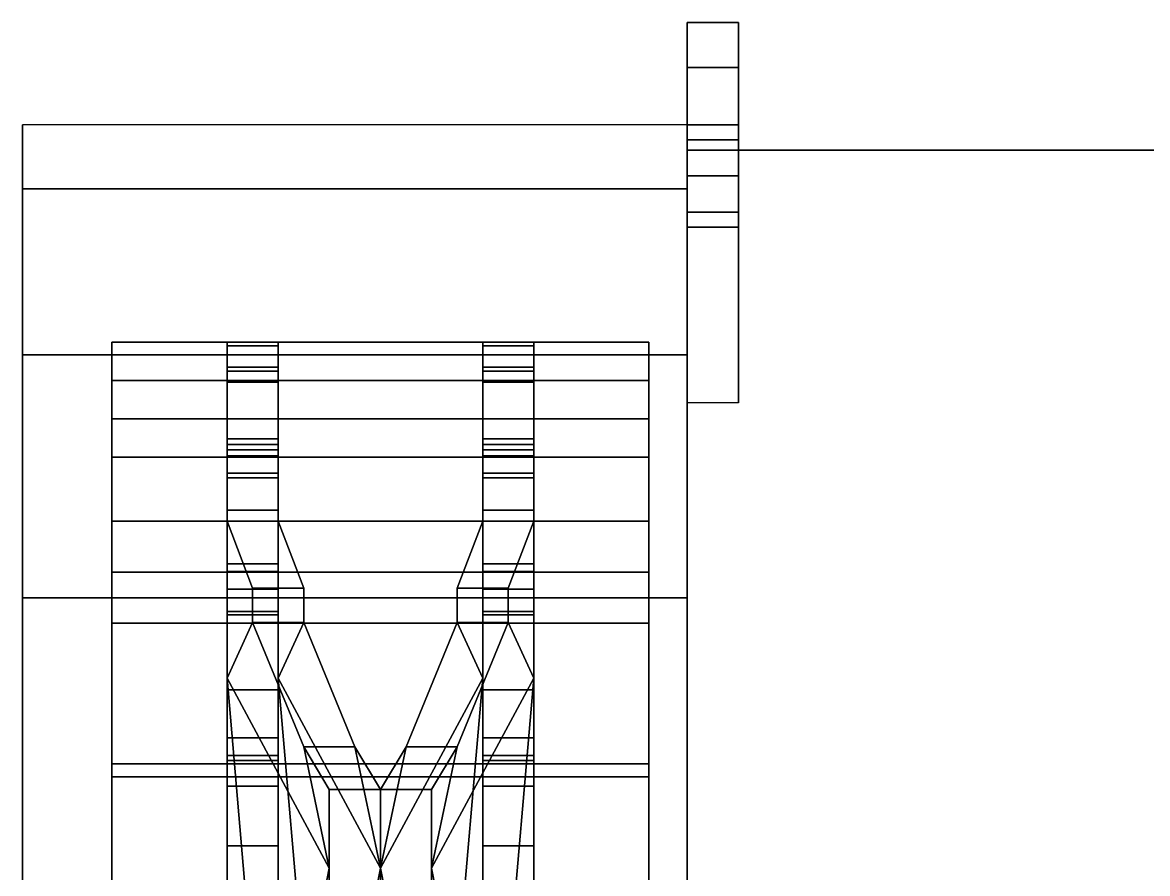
# Model space of a CAD drawing. Header units: millimetres. Extents: x -0.88 to 1, y -1.7 to 8.
# Drawn here: x -0.88 to -0.44, y 1.3971 to 1.73 of the extents above; entities that cross this region are included whole.
import ezdxf

# ---------------------------------------------------------------- set-up
doc = ezdxf.new("R2010")
doc.units = ezdxf.units.MM
for name, color, linetype in [('fenders', 6, 'Continuous'), ('track', 3, 'Continuous'), ('wheels', 2, 'Continuous')]:
    doc.layers.add(name, color=color, linetype=linetype)

msp = doc.modelspace()

# ---------------------------------------------------------------- linework, layer by layer
for points in [[(-0.62, 1.73, 0.59), (-0.62, 1.71243, 0.54757), (-0.62, 1.68414, 0.57586), (-0.62, 1.69, 0.59)], [(-0.62, 1.71243, 0.63243), (-0.62, 1.73, 0.59), (-0.62, 1.69, 0.59), (-0.62, 1.68414, 0.60414)], [(-0.6, 1.73, 0.59), (-0.6, 1.71243, 0.54757), (-0.62, 1.71243, 0.54757), (-0.62, 1.73, 0.59)], [(-0.6, 1.71243, 0.63243), (-0.6, 1.73, 0.59), (-0.62, 1.73, 0.59), (-0.62, 1.71243, 0.63243)], [(-0.6, 1.69, 0.59), (-0.6, 1.68414, 0.57586), (-0.6, 1.71243, 0.54757), (-0.6, 1.73, 0.59)], [(-0.6, 1.68414, 0.60414), (-0.6, 1.69, 0.59), (-0.6, 1.73, 0.59), (-0.6, 1.71243, 0.63243)], [(-0.62, 1.71243, 0.54757), (-0.62, 1.67, 0.53), (-0.62, 1.67, 0.57), (-0.62, 1.68414, 0.57586)], [(-0.62, 1.68, 0.64), (-0.62, 1.71243, 0.63243), (-0.62, 1.68414, 0.60414), (-0.62, 1.67, 0.61)], [(-0.6, 1.68, 0.64), (-0.6, 1.71243, 0.63243), (-0.62, 1.71243, 0.63243), (-0.62, 1.68, 0.64)], [(-0.6, 1.71243, 0.54757), (-0.6, 1.67, 0.53), (-0.62, 1.67, 0.53), (-0.62, 1.71243, 0.54757)], [(-0.6, 1.68414, 0.57586), (-0.6, 1.67, 0.57), (-0.6, 1.67, 0.53), (-0.6, 1.71243, 0.54757)], [(-0.6, 1.67, 0.61), (-0.6, 1.68414, 0.60414), (-0.6, 1.71243, 0.63243), (-0.6, 1.68, 0.64)], [(-0.6, 1.68414, 0.57586), (-0.6, 1.69, 0.59), (-0.62, 1.69, 0.59), (-0.62, 1.68414, 0.57586)], [(-0.6, 1.69, 0.59), (-0.6, 1.68414, 0.60414), (-0.62, 1.68414, 0.60414), (-0.62, 1.69, 0.59)], [(-0.6, 1.67, 0.57), (-0.6, 1.68414, 0.57586), (-0.62, 1.68414, 0.57586), (-0.62, 1.67, 0.57)], [(-0.6, 1.68414, 0.60414), (-0.6, 1.67, 0.61), (-0.62, 1.67, 0.61), (-0.62, 1.68414, 0.60414)], [(-0.62, 1.3, 0.28), (-0.62, -1.14, 0.28), (-0.62, -1.34, 0.47), (-0.62, 1.68, 0.64)], [(0.62, 1.68, 0.64), (0.62, 1.3, 0.28), (-0.62, 1.3, 0.28), (-0.62, 1.68, 0.64)], [(0.62, 1.08, 0.88), (0.62, 1.68, 0.64), (-0.62, 1.68, 0.64), (-0.62, 1.08, 0.88)], [(-0.62, 1.58122, 0.54642), (-0.62, 1.58122, 0.54642), (-0.62, 1.68, 0.64), (-0.62, 1.65586, 0.60414)], [(-0.62, 1.68, 0.64), (-0.62, 1.68, 0.64), (-0.62, 1.67, 0.61), (-0.62, 1.65586, 0.60414)], [(-0.62, -1.34, 0.47), (-0.62, -1.34, 0.47), (-0.62, 0.25, 0.69), (-0.62, 1.68, 0.64)], [(-0.62, 1.68, 0.64), (-0.62, 0.25, 0.69), (-0.62, 0.25, 0.75), (-0.62, 1.08, 0.88)], [(-0.6, 1.65586, 0.60414), (-0.6, 1.68, 0.64), (-0.6, 1.58122, 0.54642)], [(-0.62, 1.67, 0.53), (-0.62, 1.58122, 0.54642), (-0.62, 1.65586, 0.57586), (-0.62, 1.67, 0.57)], [(-0.6, 1.67, 0.53), (-0.6, 1.58122, 0.54642), (-0.62, 1.58122, 0.54642), (-0.62, 1.67, 0.53)], [(-0.6, 1.65586, 0.57586), (-0.6, 1.67, 0.57), (-0.62, 1.67, 0.57), (-0.62, 1.65586, 0.57586)], [(-0.6, 1.67, 0.61), (-0.6, 1.65586, 0.60414), (-0.62, 1.65586, 0.60414), (-0.62, 1.67, 0.61)], [(-0.6, 1.67, 0.57), (-0.6, 1.65586, 0.57586), (-0.6, 1.58122, 0.54642), (-0.6, 1.67, 0.53)], [(-0.62, 1.58122, 0.54642), (-0.62, 1.58122, 0.54642), (-0.62, 1.65586, 0.60414), (-0.62, 1.65, 0.59)], [(-0.62, 1.58122, 0.54642), (-0.62, 1.58122, 0.54642), (-0.62, 1.65, 0.59), (-0.62, 1.65586, 0.57586)], [(-0.6, 1.65, 0.59), (-0.6, 1.65586, 0.57586), (-0.62, 1.65586, 0.57586), (-0.62, 1.65, 0.59)], [(-0.6, 1.65586, 0.60414), (-0.6, 1.65, 0.59), (-0.62, 1.65, 0.59), (-0.62, 1.65586, 0.60414)], [(-0.6, 1.65, 0.59), (-0.6, 1.65586, 0.60414), (-0.6, 1.58122, 0.54642)], [(-0.6, 1.65586, 0.57586), (-0.6, 1.65, 0.59), (-0.6, 1.58122, 0.54642)]]:
    msp.add_3dface(points)
at = {"layer": 'fenders'}
for points in [[(-0.62, 1.665, 0.7), (-0.62, 1.69, 0.645), (-0.88, 1.69, 0.645), (-0.88, 1.665, 0.7)], [(-0.88, 1.665, 0.7), (-0.88, 1.69, 0.645), (-0.88, 1.655, 0.64), (-0.88, 1.625, 0.69)], [(-0.62, 1.6, 0.775), (-0.62, 1.68, 0.64), (-0.62, 1.69, 0.645), (-0.62, 1.665, 0.7)], [(-0.62, 1.08, 0.88), (-0.62, 1.68, 0.64), (-0.62, 1.6, 0.775), (-0.62, 1.265, 0.89)], [(-0.62, 1.6, 0.775), (-0.62, 1.665, 0.7), (-0.88, 1.665, 0.7), (-0.88, 1.6, 0.775)], [(-0.88, 1.6, 0.775), (-0.88, 1.665, 0.7), (-0.88, 1.625, 0.69), (-0.88, 1.575, 0.745)], [(-0.62, 1.505, 0.84), (-0.62, 1.6, 0.775), (-0.88, 1.6, 0.775), (-0.88, 1.505, 0.84)], [(-0.88, 1.505, 0.84), (-0.88, 1.6, 0.775), (-0.88, 1.575, 0.745), (-0.88, 1.49, 0.805)], [(-0.62, 1.265, 0.89), (-0.62, 1.6, 0.775), (-0.62, 1.505, 0.84), (-0.62, 1.385, 0.88)], [(-0.62, 1.385, 0.88), (-0.62, 1.505, 0.84), (-0.88, 1.505, 0.84), (-0.88, 1.385, 0.88)], [(-0.88, 1.385, 0.88), (-0.88, 1.505, 0.84), (-0.88, 1.49, 0.805), (-0.88, 1.385, 0.845)]]:
    msp.add_3dface(points, dxfattribs=at)
at = {"layer": 'track'}
for points in [[(-0.635, 1.605, 0.495), (-0.635, 1.605, 0.395), (-0.845, 1.605, 0.395), (-0.845, 1.605, 0.495)], [(-0.845, 1.605, 0.495), (-0.845, 1.605, 0.395), (-0.845, 1.575, 0.41), (-0.845, 1.575, 0.48)], [(-0.845, 1.59, 0.565), (-0.845, 1.605, 0.495), (-0.845, 1.575, 0.48), (-0.845, 1.56, 0.555)], [(-0.635, 1.605, 0.395), (-0.635, 1.535, 0.265), (-0.845, 1.535, 0.265), (-0.845, 1.605, 0.395)], [(-0.845, 1.605, 0.395), (-0.845, 1.535, 0.265), (-0.845, 1.515, 0.29), (-0.845, 1.575, 0.41)], [(-0.635, 1.59, 0.565), (-0.635, 1.605, 0.495), (-0.845, 1.605, 0.495), (-0.845, 1.59, 0.565)], [(-0.635, 1.575, 0.41), (-0.635, 1.605, 0.395), (-0.635, 1.605, 0.495), (-0.635, 1.575, 0.48)], [(-0.635, 1.575, 0.48), (-0.635, 1.605, 0.495), (-0.635, 1.59, 0.565), (-0.635, 1.56, 0.555)], [(-0.635, 1.515, 0.29), (-0.635, 1.535, 0.265), (-0.635, 1.605, 0.395), (-0.635, 1.575, 0.41)], [(-0.845, 1.505, 0.685), (-0.845, 1.59, 0.565), (-0.845, 1.56, 0.555), (-0.845, 1.495, 0.66)], [(-0.635, 1.505, 0.685), (-0.635, 1.59, 0.565), (-0.845, 1.59, 0.565), (-0.845, 1.505, 0.685)], [(-0.635, 1.56, 0.555), (-0.635, 1.59, 0.565), (-0.635, 1.505, 0.685), (-0.635, 1.495, 0.66)], [(-0.845, 1.56, 0.555), (-0.845, 1.575, 0.48), (-0.635, 1.575, 0.48), (-0.635, 1.56, 0.555)], [(-0.845, 1.575, 0.41), (-0.845, 1.515, 0.29), (-0.635, 1.515, 0.29), (-0.635, 1.575, 0.41)], [(-0.845, 1.575, 0.48), (-0.845, 1.575, 0.41), (-0.635, 1.575, 0.41), (-0.635, 1.575, 0.48)], [(-0.845, 1.495, 0.66), (-0.845, 1.56, 0.555), (-0.635, 1.56, 0.555), (-0.635, 1.495, 0.66)], [(-0.635, 1.535, 0.265), (-0.635, 1.44, 0.2), (-0.845, 1.44, 0.2), (-0.845, 1.535, 0.265)], [(-0.845, 1.535, 0.265), (-0.845, 1.44, 0.2), (-0.845, 1.435, 0.235), (-0.845, 1.515, 0.29)], [(-0.635, 1.435, 0.235), (-0.635, 1.44, 0.2), (-0.635, 1.535, 0.265), (-0.635, 1.515, 0.29)], [(-0.845, 1.515, 0.29), (-0.845, 1.435, 0.235), (-0.635, 1.435, 0.235), (-0.635, 1.515, 0.29)], [(-0.635, 1.385, 0.74), (-0.635, 1.505, 0.685), (-0.845, 1.505, 0.685), (-0.845, 1.385, 0.74)], [(-0.845, 1.385, 0.74), (-0.845, 1.505, 0.685), (-0.845, 1.495, 0.66), (-0.845, 1.375, 0.715)], [(-0.635, 1.495, 0.66), (-0.635, 1.505, 0.685), (-0.635, 1.385, 0.74), (-0.635, 1.375, 0.715)], [(-0.845, 1.375, 0.715), (-0.845, 1.495, 0.66), (-0.635, 1.495, 0.66), (-0.635, 1.375, 0.715)], [(-0.845, 1.44, 0.2), (-0.845, 0.945), (-0.845, 0.935, 0.025), (-0.845, 1.435, 0.235)], [(-0.635, 1.44, 0.2), (-0.635, 0.945), (-0.845, 0.945), (-0.845, 1.44, 0.2)], [(-0.635, 0.935, 0.025), (-0.635, 0.945), (-0.635, 1.44, 0.2), (-0.635, 1.435, 0.235)], [(-0.845, 1.435, 0.235), (-0.845, 0.935, 0.025), (-0.635, 0.935, 0.025), (-0.635, 1.435, 0.235)]]:
    msp.add_3dface(points, dxfattribs=at)
at = {"layer": 'wheels'}
for points in [[(-0.8, 1.605, 0.46), (-0.8, 1.60351, 0.44963), (-0.8, 1.60351, 0.44963), (-0.8, 1.60351, 0.47037)], [(-0.8, 1.60351, 0.44963), (-0.8, 1.605, 0.46), (-0.78, 1.605, 0.46), (-0.78, 1.60351, 0.44963)], [(-0.8, 1.605, 0.46), (-0.8, 1.60351, 0.47037), (-0.78, 1.60351, 0.47037), (-0.78, 1.605, 0.46)], [(-0.8, 1.60351, 0.44963), (-0.8, 1.5672, 0.44055), (-0.8, 1.5672, 0.47945), (-0.8, 1.60351, 0.47037)], [(-0.8, 1.5672, 0.44055), (-0.8, 1.60351, 0.44963), (-0.78, 1.60351, 0.44963), (-0.78, 1.5672, 0.44055)], [(-0.8, 1.60351, 0.47037), (-0.8, 1.5672, 0.47945), (-0.78, 1.5672, 0.47945), (-0.78, 1.60351, 0.47037)], [(-0.78, 1.60351, 0.47037), (-0.78, 1.60351, 0.44963), (-0.78, 1.605, 0.46), (-0.78, 1.60351, 0.47037)], [(-0.78, 1.5672, 0.44055), (-0.78, 1.60351, 0.44963), (-0.78, 1.60351, 0.47037), (-0.78, 1.5672, 0.47945)], [(-0.7, 1.60351, 0.44963), (-0.7, 1.60351, 0.47037), (-0.7, 1.605, 0.46), (-0.7, 1.60351, 0.44963)], [(-0.68, 1.60351, 0.47037), (-0.68, 1.605, 0.46), (-0.7, 1.605, 0.46), (-0.7, 1.60351, 0.47037)], [(-0.68, 1.605, 0.46), (-0.68, 1.60351, 0.44963), (-0.7, 1.60351, 0.44963), (-0.7, 1.605, 0.46)], [(-0.7, 1.5672, 0.47945), (-0.7, 1.60351, 0.47037), (-0.7, 1.60351, 0.44963), (-0.7, 1.5672, 0.44055)], [(-0.68, 1.5672, 0.47945), (-0.68, 1.60351, 0.47037), (-0.7, 1.60351, 0.47037), (-0.7, 1.5672, 0.47945)], [(-0.68, 1.60351, 0.44963), (-0.68, 1.5672, 0.44055), (-0.7, 1.5672, 0.44055), (-0.7, 1.60351, 0.44963)], [(-0.68, 1.605, 0.46), (-0.68, 1.60351, 0.47037), (-0.68, 1.60351, 0.47037), (-0.68, 1.60351, 0.44963)], [(-0.68, 1.60351, 0.47037), (-0.68, 1.5672, 0.47945), (-0.68, 1.5672, 0.44055), (-0.68, 1.60351, 0.44963)], [(-0.8, 1.59366, 0.38111), (-0.8, 1.59515, 0.39149), (-0.78, 1.59515, 0.39149), (-0.78, 1.59366, 0.38111)], [(-0.8, 1.59515, 0.39149), (-0.8, 1.56287, 0.41042), (-0.78, 1.56287, 0.41042), (-0.78, 1.59515, 0.39149)], [(-0.8, 1.5893, 0.37158), (-0.8, 1.55191, 0.3731), (-0.8, 1.56287, 0.41042), (-0.8, 1.59515, 0.39149)], [(-0.8, 1.59366, 0.38111), (-0.8, 1.5893, 0.37158), (-0.8, 1.5893, 0.37158), (-0.8, 1.59515, 0.39149)], [(-0.8, 1.59515, 0.52851), (-0.8, 1.59366, 0.53889), (-0.78, 1.59366, 0.53889), (-0.78, 1.59515, 0.52851)], [(-0.8, 1.56287, 0.50958), (-0.8, 1.59515, 0.52851), (-0.78, 1.59515, 0.52851), (-0.78, 1.56287, 0.50958)], [(-0.8, 1.59515, 0.52851), (-0.8, 1.56287, 0.50958), (-0.8, 1.55191, 0.5469), (-0.8, 1.5893, 0.54842)], [(-0.8, 1.59366, 0.53889), (-0.8, 1.59515, 0.52851), (-0.8, 1.59515, 0.52851), (-0.8, 1.5893, 0.54842)], [(-0.8, 1.5893, 0.37158), (-0.8, 1.59366, 0.38111), (-0.78, 1.59366, 0.38111), (-0.78, 1.5893, 0.37158)], [(-0.8, 1.59366, 0.53889), (-0.8, 1.5893, 0.54842), (-0.78, 1.5893, 0.54842), (-0.78, 1.59366, 0.53889)], [(-0.78, 1.55191, 0.3731), (-0.78, 1.5893, 0.37158), (-0.78, 1.59515, 0.39149), (-0.78, 1.56287, 0.41042)], [(-0.78, 1.59515, 0.39149), (-0.78, 1.5893, 0.37158), (-0.78, 1.59366, 0.38111), (-0.78, 1.59515, 0.39149)], [(-0.78, 1.56287, 0.50958), (-0.78, 1.59515, 0.52851), (-0.78, 1.5893, 0.54842), (-0.78, 1.55191, 0.5469)], [(-0.78, 1.5893, 0.54842), (-0.78, 1.59515, 0.52851), (-0.78, 1.59366, 0.53889), (-0.78, 1.5893, 0.54842)], [(-0.7, 1.5893, 0.37158), (-0.7, 1.59515, 0.39149), (-0.7, 1.59366, 0.38111), (-0.7, 1.5893, 0.37158)], [(-0.7, 1.56287, 0.41042), (-0.7, 1.59515, 0.39149), (-0.7, 1.5893, 0.37158), (-0.7, 1.55191, 0.3731)], [(-0.68, 1.56287, 0.41042), (-0.68, 1.59515, 0.39149), (-0.7, 1.59515, 0.39149), (-0.7, 1.56287, 0.41042)], [(-0.68, 1.59515, 0.39149), (-0.68, 1.59366, 0.38111), (-0.7, 1.59366, 0.38111), (-0.7, 1.59515, 0.39149)], [(-0.7, 1.59515, 0.52851), (-0.7, 1.5893, 0.54842), (-0.7, 1.59366, 0.53889), (-0.7, 1.59515, 0.52851)], [(-0.7, 1.55191, 0.5469), (-0.7, 1.5893, 0.54842), (-0.7, 1.59515, 0.52851), (-0.7, 1.56287, 0.50958)], [(-0.68, 1.59515, 0.52851), (-0.68, 1.56287, 0.50958), (-0.7, 1.56287, 0.50958), (-0.7, 1.59515, 0.52851)], [(-0.68, 1.59366, 0.53889), (-0.68, 1.59515, 0.52851), (-0.7, 1.59515, 0.52851), (-0.7, 1.59366, 0.53889)], [(-0.68, 1.59366, 0.38111), (-0.68, 1.5893, 0.37158), (-0.7, 1.5893, 0.37158), (-0.7, 1.59366, 0.38111)], [(-0.68, 1.5893, 0.54842), (-0.68, 1.59366, 0.53889), (-0.7, 1.59366, 0.53889), (-0.7, 1.5893, 0.54842)], [(-0.68, 1.59366, 0.38111), (-0.68, 1.59515, 0.39149), (-0.68, 1.59515, 0.39149), (-0.68, 1.5893, 0.37158)], [(-0.68, 1.59515, 0.39149), (-0.68, 1.56287, 0.41042), (-0.68, 1.55191, 0.3731), (-0.68, 1.5893, 0.37158)], [(-0.68, 1.59366, 0.53889), (-0.68, 1.5893, 0.54842), (-0.68, 1.5893, 0.54842), (-0.68, 1.59515, 0.52851)], [(-0.68, 1.5893, 0.54842), (-0.68, 1.55191, 0.5469), (-0.68, 1.56287, 0.50958), (-0.68, 1.59515, 0.52851)], [(-0.8, 1.55191, 0.3731), (-0.8, 1.5893, 0.37158), (-0.78, 1.5893, 0.37158), (-0.78, 1.55191, 0.3731)], [(-0.8, 1.5893, 0.54842), (-0.8, 1.55191, 0.5469), (-0.78, 1.55191, 0.5469), (-0.78, 1.5893, 0.54842)], [(-0.68, 1.5893, 0.37158), (-0.68, 1.55191, 0.3731), (-0.7, 1.55191, 0.3731), (-0.7, 1.5893, 0.37158)], [(-0.68, 1.55191, 0.5469), (-0.68, 1.5893, 0.54842), (-0.7, 1.5893, 0.54842), (-0.7, 1.55191, 0.5469)], [(-0.8, 1.535, 0.46), (-0.8, 1.535, 0.46), (-0.8, 1.56287, 0.50958), (-0.8, 1.5672, 0.47945)], [(-0.8, 1.5672, 0.47945), (-0.8, 1.56287, 0.50958), (-0.78, 1.56287, 0.50958), (-0.78, 1.5672, 0.47945)], [(-0.8, 1.47349, 0.31151), (-0.8, 1.47349, 0.31151), (-0.8, 1.5672, 0.44055), (-0.8, 1.56287, 0.41042)], [(-0.8, 1.5672, 0.44055), (-0.8, 1.47349, 0.31151), (-0.8, 1.535, 0.46), (-0.8, 1.5672, 0.47945)], [(-0.8, 1.56287, 0.41042), (-0.8, 1.5672, 0.44055), (-0.78, 1.5672, 0.44055), (-0.78, 1.56287, 0.41042)], [(-0.78, 1.5672, 0.47945), (-0.78, 1.56287, 0.50958), (-0.78, 1.535, 0.46)], [(-0.78, 1.56287, 0.41042), (-0.78, 1.5672, 0.44055), (-0.78, 1.47349, 0.31151)], [(-0.78, 1.47349, 0.31151), (-0.78, 1.5672, 0.44055), (-0.78, 1.5672, 0.47945), (-0.78, 1.535, 0.46)], [(-0.68, 1.56287, 0.50958), (-0.68, 1.5672, 0.47945), (-0.7, 1.5672, 0.47945), (-0.7, 1.56287, 0.50958)], [(-0.7, 1.47349, 0.60849), (-0.7, 1.5672, 0.47945), (-0.7, 1.5672, 0.44055), (-0.7, 1.535, 0.46)], [(-0.7, 1.56287, 0.50958), (-0.7, 1.5672, 0.47945), (-0.7, 1.47349, 0.60849)], [(-0.68, 1.5672, 0.44055), (-0.68, 1.56287, 0.41042), (-0.7, 1.56287, 0.41042), (-0.7, 1.5672, 0.44055)], [(-0.7, 1.5672, 0.44055), (-0.7, 1.56287, 0.41042), (-0.7, 1.535, 0.46)], [(-0.68, 1.5672, 0.47945), (-0.68, 1.47349, 0.60849), (-0.68, 1.535, 0.46), (-0.68, 1.5672, 0.44055)], [(-0.68, 1.47349, 0.60849), (-0.68, 1.47349, 0.60849), (-0.68, 1.5672, 0.47945), (-0.68, 1.56287, 0.50958)], [(-0.68, 1.535, 0.46), (-0.68, 1.535, 0.46), (-0.68, 1.56287, 0.41042), (-0.68, 1.5672, 0.44055)], [(-0.8, 1.5649, 0.31815), (-0.8, 1.53927, 0.34542), (-0.78, 1.53927, 0.34542), (-0.78, 1.5649, 0.31815)], [(-0.8, 1.55369, 0.3007), (-0.8, 1.51824, 0.31269), (-0.8, 1.53927, 0.34542), (-0.8, 1.5649, 0.31815)], [(-0.8, 1.56055, 0.30862), (-0.8, 1.5649, 0.31815), (-0.78, 1.5649, 0.31815), (-0.78, 1.56055, 0.30862)], [(-0.8, 1.56055, 0.30862), (-0.8, 1.55369, 0.3007), (-0.8, 1.55369, 0.3007), (-0.8, 1.5649, 0.31815)], [(-0.8, 1.5649, 0.60185), (-0.8, 1.56055, 0.61138), (-0.78, 1.56055, 0.61138), (-0.78, 1.5649, 0.60185)], [(-0.8, 1.53927, 0.57458), (-0.8, 1.5649, 0.60185), (-0.78, 1.5649, 0.60185), (-0.78, 1.53927, 0.57458)], [(-0.8, 1.5649, 0.60185), (-0.8, 1.53927, 0.57458), (-0.8, 1.51824, 0.60731), (-0.8, 1.55369, 0.6193)], [(-0.8, 1.56055, 0.61138), (-0.8, 1.5649, 0.60185), (-0.8, 1.5649, 0.60185), (-0.8, 1.55369, 0.6193)], [(-0.8, 1.56287, 0.50958), (-0.8, 1.535, 0.46), (-0.8, 1.535, 0.46), (-0.8, 1.55191, 0.5469)], [(-0.8, 1.55191, 0.3731), (-0.8, 1.47349, 0.31151), (-0.8, 1.47349, 0.31151), (-0.8, 1.56287, 0.41042)], [(-0.78, 1.51824, 0.31269), (-0.78, 1.55369, 0.3007), (-0.78, 1.5649, 0.31815), (-0.78, 1.53927, 0.34542)], [(-0.78, 1.5649, 0.31815), (-0.78, 1.55369, 0.3007), (-0.78, 1.56055, 0.30862), (-0.78, 1.5649, 0.31815)], [(-0.78, 1.53927, 0.57458), (-0.78, 1.5649, 0.60185), (-0.78, 1.55369, 0.6193), (-0.78, 1.51824, 0.60731)], [(-0.78, 1.55369, 0.6193), (-0.78, 1.5649, 0.60185), (-0.78, 1.56055, 0.61138), (-0.78, 1.55369, 0.6193)], [(-0.78, 1.535, 0.46), (-0.78, 1.56287, 0.50958), (-0.78, 1.55191, 0.5469), (-0.78, 1.535, 0.46)], [(-0.78, 1.47349, 0.31151), (-0.78, 1.55191, 0.3731), (-0.78, 1.56287, 0.41042), (-0.78, 1.47349, 0.31151)], [(-0.7, 1.53927, 0.34542), (-0.7, 1.5649, 0.31815), (-0.7, 1.55369, 0.3007), (-0.7, 1.51824, 0.31269)], [(-0.68, 1.53927, 0.34542), (-0.68, 1.5649, 0.31815), (-0.7, 1.5649, 0.31815), (-0.7, 1.53927, 0.34542)], [(-0.7, 1.55369, 0.3007), (-0.7, 1.5649, 0.31815), (-0.7, 1.56055, 0.30862), (-0.7, 1.55369, 0.3007)], [(-0.68, 1.5649, 0.31815), (-0.68, 1.56055, 0.30862), (-0.7, 1.56055, 0.30862), (-0.7, 1.5649, 0.31815)], [(-0.7, 1.5649, 0.60185), (-0.7, 1.55369, 0.6193), (-0.7, 1.56055, 0.61138), (-0.7, 1.5649, 0.60185)], [(-0.7, 1.51824, 0.60731), (-0.7, 1.55369, 0.6193), (-0.7, 1.5649, 0.60185), (-0.7, 1.53927, 0.57458)], [(-0.68, 1.5649, 0.60185), (-0.68, 1.53927, 0.57458), (-0.7, 1.53927, 0.57458), (-0.7, 1.5649, 0.60185)], [(-0.68, 1.56055, 0.61138), (-0.68, 1.5649, 0.60185), (-0.7, 1.5649, 0.60185), (-0.7, 1.56055, 0.61138)], [(-0.7, 1.535, 0.46), (-0.7, 1.56287, 0.41042), (-0.7, 1.55191, 0.3731), (-0.7, 1.535, 0.46)], [(-0.7, 1.47349, 0.60849), (-0.7, 1.55191, 0.5469), (-0.7, 1.56287, 0.50958), (-0.7, 1.47349, 0.60849)], [(-0.68, 1.5649, 0.31815), (-0.68, 1.53927, 0.34542), (-0.68, 1.51824, 0.31269), (-0.68, 1.55369, 0.3007)], [(-0.68, 1.56055, 0.30862), (-0.68, 1.5649, 0.31815), (-0.68, 1.5649, 0.31815), (-0.68, 1.55369, 0.3007)], [(-0.68, 1.56055, 0.61138), (-0.68, 1.55369, 0.6193), (-0.68, 1.55369, 0.6193), (-0.68, 1.5649, 0.60185)], [(-0.68, 1.55369, 0.6193), (-0.68, 1.51824, 0.60731), (-0.68, 1.53927, 0.57458), (-0.68, 1.5649, 0.60185)], [(-0.68, 1.56287, 0.41042), (-0.68, 1.535, 0.46), (-0.68, 1.535, 0.46), (-0.68, 1.55191, 0.3731)], [(-0.68, 1.55191, 0.5469), (-0.68, 1.47349, 0.60849), (-0.68, 1.47349, 0.60849), (-0.68, 1.56287, 0.50958)], [(-0.8, 1.55369, 0.3007), (-0.8, 1.56055, 0.30862), (-0.78, 1.56055, 0.30862), (-0.78, 1.55369, 0.3007)], [(-0.8, 1.56055, 0.61138), (-0.8, 1.55369, 0.6193), (-0.78, 1.55369, 0.6193), (-0.78, 1.56055, 0.61138)], [(-0.68, 1.56055, 0.30862), (-0.68, 1.55369, 0.3007), (-0.7, 1.55369, 0.3007), (-0.7, 1.56055, 0.30862)], [(-0.68, 1.55369, 0.6193), (-0.68, 1.56055, 0.61138), (-0.7, 1.56055, 0.61138), (-0.7, 1.55369, 0.6193)], [(-0.8, 1.51824, 0.31269), (-0.8, 1.55369, 0.3007), (-0.78, 1.55369, 0.3007), (-0.78, 1.51824, 0.31269)], [(-0.8, 1.55369, 0.6193), (-0.8, 1.51824, 0.60731), (-0.78, 1.51824, 0.60731), (-0.78, 1.55369, 0.6193)], [(-0.68, 1.55369, 0.3007), (-0.68, 1.51824, 0.31269), (-0.7, 1.51824, 0.31269), (-0.7, 1.55369, 0.3007)], [(-0.68, 1.51824, 0.60731), (-0.68, 1.55369, 0.6193), (-0.7, 1.55369, 0.6193), (-0.7, 1.51824, 0.60731)], [(-0.8, 1.535, 0.46), (-0.8, 1.535, 0.46), (-0.8, 1.53927, 0.57458), (-0.8, 1.55191, 0.5469)], [(-0.8, 1.47349, 0.31151), (-0.8, 1.47349, 0.31151), (-0.8, 1.55191, 0.3731), (-0.8, 1.53927, 0.34542)], [(-0.8, 1.53927, 0.34542), (-0.8, 1.55191, 0.3731), (-0.78, 1.55191, 0.3731), (-0.78, 1.53927, 0.34542)], [(-0.8, 1.55191, 0.5469), (-0.8, 1.53927, 0.57458), (-0.78, 1.53927, 0.57458), (-0.78, 1.55191, 0.5469)], [(-0.78, 1.55191, 0.5469), (-0.78, 1.53927, 0.57458), (-0.78, 1.535, 0.46)], [(-0.78, 1.53927, 0.34542), (-0.78, 1.55191, 0.3731), (-0.78, 1.47349, 0.31151)], [(-0.68, 1.55191, 0.3731), (-0.68, 1.53927, 0.34542), (-0.7, 1.53927, 0.34542), (-0.7, 1.55191, 0.3731)], [(-0.7, 1.55191, 0.3731), (-0.7, 1.53927, 0.34542), (-0.7, 1.535, 0.46)], [(-0.68, 1.53927, 0.57458), (-0.68, 1.55191, 0.5469), (-0.7, 1.55191, 0.5469), (-0.7, 1.53927, 0.57458)], [(-0.7, 1.53927, 0.57458), (-0.7, 1.55191, 0.5469), (-0.7, 1.47349, 0.60849)], [(-0.68, 1.535, 0.46), (-0.68, 1.535, 0.46), (-0.68, 1.53927, 0.34542), (-0.68, 1.55191, 0.3731)], [(-0.68, 1.47349, 0.60849), (-0.68, 1.47349, 0.60849), (-0.68, 1.55191, 0.5469), (-0.68, 1.53927, 0.57458)], [(-0.8, 1.53927, 0.57458), (-0.8, 1.535, 0.46), (-0.8, 1.47349, 0.60849), (-0.8, 1.51824, 0.60731)], [(-0.8, 1.51824, 0.31269), (-0.8, 1.47349, 0.31151), (-0.8, 1.47349, 0.31151), (-0.8, 1.53927, 0.34542)], [(-0.78, 1.535, 0.46), (-0.78, 1.53927, 0.57458), (-0.78, 1.51824, 0.60731), (-0.78, 1.47349, 0.60849)], [(-0.78, 1.47349, 0.31151), (-0.78, 1.51824, 0.31269), (-0.78, 1.53927, 0.34542), (-0.78, 1.47349, 0.31151)], [(-0.7, 1.535, 0.46), (-0.7, 1.53927, 0.34542), (-0.7, 1.51824, 0.31269), (-0.7, 1.47349, 0.31151)], [(-0.7, 1.47349, 0.60849), (-0.7, 1.51824, 0.60731), (-0.7, 1.53927, 0.57458), (-0.7, 1.47349, 0.60849)], [(-0.68, 1.53927, 0.34542), (-0.68, 1.535, 0.46), (-0.68, 1.47349, 0.31151), (-0.68, 1.51824, 0.31269)], [(-0.68, 1.51824, 0.60731), (-0.68, 1.47349, 0.60849), (-0.68, 1.47349, 0.60849), (-0.68, 1.53927, 0.57458)], [(-0.8, 1.535, 0.46), (-0.79, 1.50875, 0.46), (-0.79, 1.4953, 0.49248), (-0.8, 1.47349, 0.60849)], [(-0.8, 1.535, 0.46), (-0.8, 1.47349, 0.31151), (-0.79, 1.4953, 0.42752), (-0.79, 1.50875, 0.46)], [(-0.78, 1.535, 0.46), (-0.78, 1.47349, 0.60849), (-0.77, 1.4953, 0.49248), (-0.77, 1.50875, 0.46)], [(-0.78, 1.535, 0.46), (-0.77, 1.50875, 0.46), (-0.77, 1.4953, 0.42752), (-0.78, 1.47349, 0.31151)], [(-0.7, 1.535, 0.46), (-0.71, 1.50875, 0.46), (-0.71, 1.4953, 0.49248), (-0.7, 1.47349, 0.60849)], [(-0.7, 1.535, 0.46), (-0.7, 1.47349, 0.31151), (-0.71, 1.4953, 0.42752), (-0.71, 1.50875, 0.46)], [(-0.68, 1.535, 0.46), (-0.68, 1.47349, 0.60849), (-0.69, 1.4953, 0.49248), (-0.69, 1.50875, 0.46)], [(-0.68, 1.535, 0.46), (-0.69, 1.50875, 0.46), (-0.69, 1.4953, 0.42752), (-0.68, 1.47349, 0.31151)], [(-0.8, 1.47349, 0.31151), (-0.8, 1.47349, 0.31151), (-0.8, 1.51824, 0.31269), (-0.8, 1.49831, 0.28969)], [(-0.8, 1.49831, 0.28969), (-0.8, 1.51824, 0.31269), (-0.78, 1.51824, 0.31269), (-0.78, 1.49831, 0.28969)], [(-0.8, 1.47349, 0.60849), (-0.8, 1.47349, 0.60849), (-0.8, 1.49831, 0.63031), (-0.8, 1.51824, 0.60731)], [(-0.8, 1.51824, 0.60731), (-0.8, 1.49831, 0.63031), (-0.78, 1.49831, 0.63031), (-0.78, 1.51824, 0.60731)], [(-0.78, 1.51824, 0.60731), (-0.78, 1.49831, 0.63031), (-0.78, 1.47349, 0.60849)], [(-0.68, 1.51824, 0.31269), (-0.68, 1.49831, 0.28969), (-0.7, 1.49831, 0.28969), (-0.7, 1.51824, 0.31269)], [(-0.7, 1.51824, 0.31269), (-0.7, 1.49831, 0.28969), (-0.7, 1.47349, 0.31151)], [(-0.68, 1.49831, 0.63031), (-0.68, 1.51824, 0.60731), (-0.7, 1.51824, 0.60731), (-0.7, 1.49831, 0.63031)], [(-0.68, 1.47349, 0.31151), (-0.68, 1.47349, 0.31151), (-0.68, 1.49831, 0.28969), (-0.68, 1.51824, 0.31269)], [(-0.68, 1.47349, 0.60849), (-0.68, 1.47349, 0.60849), (-0.68, 1.51824, 0.60731), (-0.68, 1.49831, 0.63031)], [(-0.8, 1.50836, 0.24839), (-0.8, 1.51522, 0.25631), (-0.78, 1.51522, 0.25631), (-0.78, 1.50836, 0.24839)], [(-0.8, 1.51522, 0.25631), (-0.8, 1.49831, 0.28969), (-0.78, 1.49831, 0.28969), (-0.78, 1.51522, 0.25631)], [(-0.8, 1.49955, 0.24272), (-0.8, 1.46891, 0.26422), (-0.8, 1.49831, 0.28969), (-0.8, 1.51522, 0.25631)], [(-0.8, 1.50836, 0.24839), (-0.8, 1.49955, 0.24272), (-0.8, 1.49955, 0.24272), (-0.8, 1.51522, 0.25631)], [(-0.8, 1.49831, 0.63031), (-0.8, 1.51522, 0.66369), (-0.78, 1.51522, 0.66369), (-0.78, 1.49831, 0.63031)], [(-0.8, 1.51522, 0.66369), (-0.8, 1.49831, 0.63031), (-0.8, 1.46891, 0.65578), (-0.8, 1.49955, 0.67728)], [(-0.8, 1.51522, 0.66369), (-0.8, 1.50836, 0.67161), (-0.78, 1.50836, 0.67161), (-0.78, 1.51522, 0.66369)], [(-0.8, 1.50836, 0.67161), (-0.8, 1.51522, 0.66369), (-0.8, 1.51522, 0.66369), (-0.8, 1.49955, 0.67728)], [(-0.78, 1.46891, 0.26422), (-0.78, 1.49955, 0.24272), (-0.78, 1.51522, 0.25631), (-0.78, 1.49831, 0.28969)], [(-0.78, 1.51522, 0.25631), (-0.78, 1.49955, 0.24272), (-0.78, 1.50836, 0.24839), (-0.78, 1.51522, 0.25631)], [(-0.78, 1.49831, 0.63031), (-0.78, 1.51522, 0.66369), (-0.78, 1.49955, 0.67728), (-0.78, 1.46891, 0.65578)], [(-0.78, 1.49955, 0.67728), (-0.78, 1.51522, 0.66369), (-0.78, 1.50836, 0.67161), (-0.78, 1.49955, 0.67728)], [(-0.7, 1.49955, 0.24272), (-0.7, 1.51522, 0.25631), (-0.7, 1.50836, 0.24839), (-0.7, 1.49955, 0.24272)], [(-0.7, 1.49831, 0.28969), (-0.7, 1.51522, 0.25631), (-0.7, 1.49955, 0.24272), (-0.7, 1.46891, 0.26422)], [(-0.68, 1.49831, 0.28969), (-0.68, 1.51522, 0.25631), (-0.7, 1.51522, 0.25631), (-0.7, 1.49831, 0.28969)], [(-0.68, 1.51522, 0.25631), (-0.68, 1.50836, 0.24839), (-0.7, 1.50836, 0.24839), (-0.7, 1.51522, 0.25631)], [(-0.7, 1.46891, 0.65578), (-0.7, 1.49955, 0.67728), (-0.7, 1.51522, 0.66369), (-0.7, 1.49831, 0.63031)], [(-0.68, 1.51522, 0.66369), (-0.68, 1.49831, 0.63031), (-0.7, 1.49831, 0.63031), (-0.7, 1.51522, 0.66369)], [(-0.7, 1.51522, 0.66369), (-0.7, 1.49955, 0.67728), (-0.7, 1.50836, 0.67161), (-0.7, 1.51522, 0.66369)], [(-0.68, 1.50836, 0.67161), (-0.68, 1.51522, 0.66369), (-0.7, 1.51522, 0.66369), (-0.7, 1.50836, 0.67161)], [(-0.68, 1.50836, 0.24839), (-0.68, 1.51522, 0.25631), (-0.68, 1.51522, 0.25631), (-0.68, 1.49955, 0.24272)], [(-0.68, 1.51522, 0.25631), (-0.68, 1.49831, 0.28969), (-0.68, 1.46891, 0.26422), (-0.68, 1.49955, 0.24272)], [(-0.68, 1.49955, 0.67728), (-0.68, 1.46891, 0.65578), (-0.68, 1.49831, 0.63031), (-0.68, 1.51522, 0.66369)], [(-0.68, 1.50836, 0.67161), (-0.68, 1.49955, 0.67728), (-0.68, 1.49955, 0.67728), (-0.68, 1.51522, 0.66369)], [(-0.8, 1.49955, 0.24272), (-0.8, 1.50836, 0.24839), (-0.78, 1.50836, 0.24839), (-0.78, 1.49955, 0.24272)], [(-0.8, 1.50836, 0.67161), (-0.8, 1.49955, 0.67728), (-0.78, 1.49955, 0.67728), (-0.78, 1.50836, 0.67161)], [(-0.77, 1.50875, 0.46), (-0.77, 1.4953, 0.49248), (-0.79, 1.4953, 0.49248), (-0.79, 1.50875, 0.46)], [(-0.77, 1.4953, 0.42752), (-0.77, 1.50875, 0.46), (-0.79, 1.50875, 0.46), (-0.79, 1.4953, 0.42752)], [(-0.71, 1.4953, 0.49248), (-0.71, 1.50875, 0.46), (-0.69, 1.50875, 0.46), (-0.69, 1.4953, 0.49248)], [(-0.71, 1.50875, 0.46), (-0.71, 1.4953, 0.42752), (-0.69, 1.4953, 0.42752), (-0.69, 1.50875, 0.46)], [(-0.68, 1.50836, 0.24839), (-0.68, 1.49955, 0.24272), (-0.7, 1.49955, 0.24272), (-0.7, 1.50836, 0.24839)], [(-0.68, 1.49955, 0.67728), (-0.68, 1.50836, 0.67161), (-0.7, 1.50836, 0.67161), (-0.7, 1.49955, 0.67728)], [(-0.8, 1.46891, 0.26422), (-0.8, 1.49955, 0.24272), (-0.78, 1.49955, 0.24272), (-0.78, 1.46891, 0.26422)], [(-0.8, 1.49955, 0.67728), (-0.8, 1.46891, 0.65578), (-0.78, 1.46891, 0.65578), (-0.78, 1.49955, 0.67728)], [(-0.8, 1.46891, 0.26422), (-0.8, 1.47349, 0.31151), (-0.8, 1.47349, 0.31151), (-0.8, 1.49831, 0.28969)], [(-0.8, 1.49831, 0.63031), (-0.8, 1.47349, 0.60849), (-0.8, 1.47349, 0.60849), (-0.8, 1.46891, 0.65578)], [(-0.78, 1.47349, 0.31151), (-0.78, 1.46891, 0.26422), (-0.78, 1.49831, 0.28969), (-0.78, 1.47349, 0.31151)], [(-0.78, 1.47349, 0.60849), (-0.78, 1.49831, 0.63031), (-0.78, 1.46891, 0.65578), (-0.78, 1.47349, 0.60849)], [(-0.68, 1.49955, 0.24272), (-0.68, 1.46891, 0.26422), (-0.7, 1.46891, 0.26422), (-0.7, 1.49955, 0.24272)], [(-0.68, 1.46891, 0.65578), (-0.68, 1.49955, 0.67728), (-0.7, 1.49955, 0.67728), (-0.7, 1.46891, 0.65578)], [(-0.7, 1.47349, 0.31151), (-0.7, 1.49831, 0.28969), (-0.7, 1.46891, 0.26422), (-0.7, 1.47349, 0.31151)], [(-0.7, 1.47349, 0.60849), (-0.7, 1.46891, 0.65578), (-0.7, 1.49831, 0.63031), (-0.7, 1.47349, 0.60849)], [(-0.68, 1.49831, 0.28969), (-0.68, 1.47349, 0.31151), (-0.68, 1.47349, 0.31151), (-0.68, 1.46891, 0.26422)], [(-0.68, 1.46891, 0.65578), (-0.68, 1.47349, 0.60849), (-0.68, 1.47349, 0.60849), (-0.68, 1.49831, 0.63031)], [(-0.79, 1.4953, 0.42752), (-0.8, 1.47349, 0.31151), (-0.76, 1.39925, 0.38575), (-0.77, 1.44664, 0.4368)], [(-0.8, 1.47349, 0.60849), (-0.79, 1.4953, 0.49248), (-0.77, 1.44664, 0.4832), (-0.76, 1.39925, 0.53425)], [(-0.75, 1.44664, 0.4368), (-0.77, 1.4953, 0.42752), (-0.79, 1.4953, 0.42752), (-0.77, 1.44664, 0.4368)], [(-0.77, 1.4953, 0.49248), (-0.75, 1.44664, 0.4832), (-0.77, 1.44664, 0.4832), (-0.79, 1.4953, 0.49248)], [(-0.78, 1.47349, 0.31151), (-0.77, 1.4953, 0.42752), (-0.75, 1.44664, 0.4368), (-0.74, 1.39925, 0.38575)], [(-0.77, 1.4953, 0.49248), (-0.78, 1.47349, 0.60849), (-0.74, 1.39925, 0.53425), (-0.75, 1.44664, 0.4832)], [(-0.71, 1.4953, 0.42752), (-0.7, 1.47349, 0.31151), (-0.74, 1.39925, 0.38575), (-0.73, 1.44664, 0.4368)], [(-0.7, 1.47349, 0.60849), (-0.71, 1.4953, 0.49248), (-0.73, 1.44664, 0.4832), (-0.74, 1.39925, 0.53425)], [(-0.71, 1.4953, 0.42752), (-0.73, 1.44664, 0.4368), (-0.71, 1.44664, 0.4368), (-0.69, 1.4953, 0.42752)], [(-0.73, 1.44664, 0.4832), (-0.71, 1.4953, 0.49248), (-0.69, 1.4953, 0.49248), (-0.71, 1.44664, 0.4832)], [(-0.68, 1.47349, 0.31151), (-0.69, 1.4953, 0.42752), (-0.71, 1.44664, 0.4368), (-0.72, 1.39925, 0.38575)], [(-0.69, 1.4953, 0.49248), (-0.68, 1.47349, 0.60849), (-0.72, 1.39925, 0.53425), (-0.71, 1.44664, 0.4832)], [(-0.8, 1.47349, 0.31151), (-0.79, 1.35748, 0.2897), (-0.77, 1.3482, 0.33836), (-0.76, 1.39925, 0.38575)], [(-0.8, 1.325, 0.25), (-0.8, 1.47349, 0.31151), (-0.8, 1.40792, 0.2316), (-0.8, 1.37872, 0.22303)], [(-0.8, 1.40792, 0.2316), (-0.8, 1.47349, 0.31151), (-0.8, 1.47349, 0.31151), (-0.8, 1.44331, 0.24776)], [(-0.8, 1.47349, 0.31151), (-0.8, 1.47349, 0.31151), (-0.8, 1.46891, 0.26422), (-0.8, 1.44331, 0.24776)], [(-0.8, 1.325, 0.25), (-0.79, 1.325, 0.27625), (-0.79, 1.35748, 0.2897), (-0.8, 1.47349, 0.31151)], [(-0.8, 1.47349, 0.60849), (-0.8, 1.47349, 0.60849), (-0.8, 1.44331, 0.67224), (-0.8, 1.46891, 0.65578)], [(-0.8, 1.44331, 0.67224), (-0.8, 1.47349, 0.60849), (-0.8, 1.47349, 0.60849), (-0.8, 1.40792, 0.6884)], [(-0.8, 1.47349, 0.60849), (-0.8, 1.47349, 0.60849), (-0.8, 1.37872, 0.69697), (-0.8, 1.40792, 0.6884)], [(-0.8, 1.37872, 0.69697), (-0.8, 1.47349, 0.60849), (-0.8, 1.325, 0.67), (-0.8, 1.34022, 0.70251)], [(-0.8, 1.325, 0.67), (-0.8, 1.47349, 0.60849), (-0.79, 1.35748, 0.6303), (-0.79, 1.325, 0.64375)], [(-0.79, 1.35748, 0.6303), (-0.8, 1.47349, 0.60849), (-0.76, 1.39925, 0.53425), (-0.77, 1.3482, 0.58164)], [(-0.77, 1.35748, 0.2897), (-0.78, 1.47349, 0.31151), (-0.74, 1.39925, 0.38575), (-0.75, 1.3482, 0.33836)], [(-0.78, 1.37872, 0.22303), (-0.78, 1.40792, 0.2316), (-0.78, 1.47349, 0.31151), (-0.78, 1.325, 0.25)], [(-0.78, 1.47349, 0.31151), (-0.78, 1.40792, 0.2316), (-0.78, 1.44331, 0.24776), (-0.78, 1.47349, 0.31151)], [(-0.78, 1.44331, 0.24776), (-0.78, 1.46891, 0.26422), (-0.78, 1.47349, 0.31151)], [(-0.78, 1.325, 0.25), (-0.78, 1.47349, 0.31151), (-0.77, 1.35748, 0.2897), (-0.77, 1.325, 0.27625)], [(-0.78, 1.46891, 0.65578), (-0.78, 1.44331, 0.67224), (-0.78, 1.47349, 0.60849)], [(-0.78, 1.47349, 0.60849), (-0.78, 1.44331, 0.67224), (-0.78, 1.40792, 0.6884), (-0.78, 1.47349, 0.60849)], [(-0.78, 1.40792, 0.6884), (-0.78, 1.37872, 0.69697), (-0.78, 1.47349, 0.60849)], [(-0.78, 1.47349, 0.60849), (-0.78, 1.37872, 0.69697), (-0.78, 1.34022, 0.70251), (-0.78, 1.325, 0.67)], [(-0.78, 1.325, 0.67), (-0.77, 1.325, 0.64375), (-0.77, 1.35748, 0.6303), (-0.78, 1.47349, 0.60849)], [(-0.78, 1.47349, 0.60849), (-0.77, 1.35748, 0.6303), (-0.75, 1.3482, 0.58164), (-0.74, 1.39925, 0.53425)], [(-0.7, 1.47349, 0.31151), (-0.71, 1.35748, 0.2897), (-0.73, 1.3482, 0.33836), (-0.74, 1.39925, 0.38575)], [(-0.71, 1.35748, 0.6303), (-0.7, 1.47349, 0.60849), (-0.74, 1.39925, 0.53425), (-0.73, 1.3482, 0.58164)], [(-0.69, 1.35748, 0.2897), (-0.68, 1.47349, 0.31151), (-0.72, 1.39925, 0.38575), (-0.71, 1.3482, 0.33836)], [(-0.68, 1.47349, 0.60849), (-0.69, 1.35748, 0.6303), (-0.71, 1.3482, 0.58164), (-0.72, 1.39925, 0.53425)], [(-0.7, 1.325, 0.25), (-0.71, 1.325, 0.27625), (-0.71, 1.35748, 0.2897), (-0.7, 1.47349, 0.31151)], [(-0.7, 1.325, 0.67), (-0.7, 1.47349, 0.60849), (-0.71, 1.35748, 0.6303), (-0.71, 1.325, 0.64375)], [(-0.7, 1.47349, 0.31151), (-0.7, 1.37872, 0.22303), (-0.7, 1.34022, 0.21749), (-0.7, 1.325, 0.25)], [(-0.7, 1.46891, 0.26422), (-0.7, 1.44331, 0.24776), (-0.7, 1.47349, 0.31151)], [(-0.7, 1.47349, 0.31151), (-0.7, 1.44331, 0.24776), (-0.7, 1.40792, 0.2316), (-0.7, 1.47349, 0.31151)], [(-0.7, 1.40792, 0.2316), (-0.7, 1.37872, 0.22303), (-0.7, 1.47349, 0.31151)], [(-0.7, 1.37872, 0.69697), (-0.7, 1.40792, 0.6884), (-0.7, 1.47349, 0.60849), (-0.7, 1.325, 0.67)], [(-0.7, 1.47349, 0.60849), (-0.7, 1.40792, 0.6884), (-0.7, 1.44331, 0.67224), (-0.7, 1.47349, 0.60849)], [(-0.7, 1.44331, 0.67224), (-0.7, 1.46891, 0.65578), (-0.7, 1.47349, 0.60849)], [(-0.68, 1.325, 0.25), (-0.68, 1.47349, 0.31151), (-0.69, 1.35748, 0.2897), (-0.69, 1.325, 0.27625)], [(-0.68, 1.325, 0.67), (-0.69, 1.325, 0.64375), (-0.69, 1.35748, 0.6303), (-0.68, 1.47349, 0.60849)], [(-0.68, 1.37872, 0.22303), (-0.68, 1.47349, 0.31151), (-0.68, 1.325, 0.25), (-0.68, 1.34022, 0.21749)], [(-0.68, 1.47349, 0.31151), (-0.68, 1.47349, 0.31151), (-0.68, 1.44331, 0.24776), (-0.68, 1.46891, 0.26422)], [(-0.68, 1.44331, 0.24776), (-0.68, 1.47349, 0.31151), (-0.68, 1.47349, 0.31151), (-0.68, 1.40792, 0.2316)], [(-0.68, 1.47349, 0.31151), (-0.68, 1.47349, 0.31151), (-0.68, 1.37872, 0.22303), (-0.68, 1.40792, 0.2316)], [(-0.68, 1.325, 0.67), (-0.68, 1.47349, 0.60849), (-0.68, 1.40792, 0.6884), (-0.68, 1.37872, 0.69697)], [(-0.68, 1.40792, 0.6884), (-0.68, 1.47349, 0.60849), (-0.68, 1.47349, 0.60849), (-0.68, 1.44331, 0.67224)], [(-0.68, 1.47349, 0.60849), (-0.68, 1.47349, 0.60849), (-0.68, 1.46891, 0.65578), (-0.68, 1.44331, 0.67224)], [(-0.8, 1.44331, 0.24776), (-0.8, 1.46891, 0.26422), (-0.78, 1.46891, 0.26422), (-0.78, 1.44331, 0.24776)], [(-0.8, 1.46891, 0.65578), (-0.8, 1.44331, 0.67224), (-0.78, 1.44331, 0.67224), (-0.78, 1.46891, 0.65578)], [(-0.68, 1.46891, 0.26422), (-0.68, 1.44331, 0.24776), (-0.7, 1.44331, 0.24776), (-0.7, 1.46891, 0.26422)], [(-0.68, 1.44331, 0.67224), (-0.68, 1.46891, 0.65578), (-0.7, 1.46891, 0.65578), (-0.7, 1.44331, 0.67224)], [(-0.8, 1.44132, 0.2053), (-0.8, 1.45013, 0.21097), (-0.78, 1.45013, 0.21097), (-0.78, 1.44132, 0.2053)], [(-0.8, 1.45013, 0.21097), (-0.8, 1.44331, 0.24776), (-0.78, 1.44331, 0.24776), (-0.78, 1.45013, 0.21097)], [(-0.8, 1.43126, 0.20235), (-0.8, 1.40792, 0.2316), (-0.8, 1.44331, 0.24776), (-0.8, 1.45013, 0.21097)], [(-0.8, 1.44132, 0.2053), (-0.8, 1.43126, 0.20235), (-0.8, 1.43126, 0.20235), (-0.8, 1.45013, 0.21097)], [(-0.8, 1.45013, 0.70903), (-0.8, 1.44132, 0.7147), (-0.78, 1.44132, 0.7147), (-0.78, 1.45013, 0.70903)], [(-0.8, 1.44331, 0.67224), (-0.8, 1.45013, 0.70903), (-0.78, 1.45013, 0.70903), (-0.78, 1.44331, 0.67224)], [(-0.8, 1.45013, 0.70903), (-0.8, 1.44331, 0.67224), (-0.8, 1.40792, 0.6884), (-0.8, 1.43126, 0.71765)], [(-0.8, 1.44132, 0.7147), (-0.8, 1.45013, 0.70903), (-0.8, 1.45013, 0.70903), (-0.8, 1.43126, 0.71765)], [(-0.78, 1.40792, 0.2316), (-0.78, 1.43126, 0.20235), (-0.78, 1.45013, 0.21097), (-0.78, 1.44331, 0.24776)], [(-0.78, 1.45013, 0.21097), (-0.78, 1.43126, 0.20235), (-0.78, 1.44132, 0.2053), (-0.78, 1.45013, 0.21097)], [(-0.78, 1.44331, 0.67224), (-0.78, 1.45013, 0.70903), (-0.78, 1.43126, 0.71765), (-0.78, 1.40792, 0.6884)], [(-0.78, 1.43126, 0.71765), (-0.78, 1.45013, 0.70903), (-0.78, 1.44132, 0.7147), (-0.78, 1.43126, 0.71765)], [(-0.7, 1.43126, 0.20235), (-0.7, 1.45013, 0.21097), (-0.7, 1.44132, 0.2053), (-0.7, 1.43126, 0.20235)], [(-0.7, 1.44331, 0.24776), (-0.7, 1.45013, 0.21097), (-0.7, 1.43126, 0.20235), (-0.7, 1.40792, 0.2316)], [(-0.68, 1.44331, 0.24776), (-0.68, 1.45013, 0.21097), (-0.7, 1.45013, 0.21097), (-0.7, 1.44331, 0.24776)], [(-0.68, 1.45013, 0.21097), (-0.68, 1.44132, 0.2053), (-0.7, 1.44132, 0.2053), (-0.7, 1.45013, 0.21097)], [(-0.7, 1.45013, 0.70903), (-0.7, 1.43126, 0.71765), (-0.7, 1.44132, 0.7147), (-0.7, 1.45013, 0.70903)], [(-0.7, 1.40792, 0.6884), (-0.7, 1.43126, 0.71765), (-0.7, 1.45013, 0.70903), (-0.7, 1.44331, 0.67224)], [(-0.68, 1.45013, 0.70903), (-0.68, 1.44331, 0.67224), (-0.7, 1.44331, 0.67224), (-0.7, 1.45013, 0.70903)], [(-0.68, 1.44132, 0.7147), (-0.68, 1.45013, 0.70903), (-0.7, 1.45013, 0.70903), (-0.7, 1.44132, 0.7147)], [(-0.68, 1.44132, 0.2053), (-0.68, 1.45013, 0.21097), (-0.68, 1.45013, 0.21097), (-0.68, 1.43126, 0.20235)], [(-0.68, 1.45013, 0.21097), (-0.68, 1.44331, 0.24776), (-0.68, 1.40792, 0.2316), (-0.68, 1.43126, 0.20235)], [(-0.68, 1.44132, 0.7147), (-0.68, 1.43126, 0.71765), (-0.68, 1.43126, 0.71765), (-0.68, 1.45013, 0.70903)], [(-0.68, 1.43126, 0.71765), (-0.68, 1.40792, 0.6884), (-0.68, 1.44331, 0.67224), (-0.68, 1.45013, 0.70903)], [(-0.75, 1.44664, 0.4832), (-0.74, 1.43, 0.46), (-0.76, 1.43, 0.46), (-0.77, 1.44664, 0.4832)], [(-0.77, 1.44664, 0.4832), (-0.76, 1.43, 0.46), (-0.76, 1.43, 0.46), (-0.76, 1.39925, 0.53425)], [(-0.74, 1.43, 0.46), (-0.75, 1.44664, 0.4368), (-0.77, 1.44664, 0.4368), (-0.76, 1.43, 0.46)], [(-0.77, 1.44664, 0.4368), (-0.76, 1.39925, 0.38575), (-0.76, 1.39925, 0.38575), (-0.76, 1.43, 0.46)], [(-0.75, 1.44664, 0.4832), (-0.74, 1.39925, 0.53425), (-0.74, 1.39925, 0.53425), (-0.74, 1.43, 0.46)], [(-0.75, 1.44664, 0.4368), (-0.74, 1.43, 0.46), (-0.74, 1.43, 0.46), (-0.74, 1.39925, 0.38575)], [(-0.74, 1.43, 0.46), (-0.73, 1.44664, 0.4832), (-0.71, 1.44664, 0.4832), (-0.72, 1.43, 0.46)], [(-0.73, 1.44664, 0.4832), (-0.74, 1.43, 0.46), (-0.74, 1.43, 0.46), (-0.74, 1.39925, 0.53425)], [(-0.73, 1.44664, 0.4368), (-0.74, 1.43, 0.46), (-0.72, 1.43, 0.46), (-0.71, 1.44664, 0.4368)], [(-0.73, 1.44664, 0.4368), (-0.74, 1.39925, 0.38575), (-0.74, 1.39925, 0.38575), (-0.74, 1.43, 0.46)], [(-0.71, 1.44664, 0.4832), (-0.72, 1.39925, 0.53425), (-0.72, 1.39925, 0.53425), (-0.72, 1.43, 0.46)], [(-0.71, 1.44664, 0.4368), (-0.72, 1.43, 0.46), (-0.72, 1.43, 0.46), (-0.72, 1.39925, 0.38575)], [(-0.8, 1.43126, 0.20235), (-0.8, 1.44132, 0.2053), (-0.78, 1.44132, 0.2053), (-0.78, 1.43126, 0.20235)], [(-0.8, 1.44132, 0.7147), (-0.8, 1.43126, 0.71765), (-0.78, 1.43126, 0.71765), (-0.78, 1.44132, 0.7147)], [(-0.68, 1.44132, 0.2053), (-0.68, 1.43126, 0.20235), (-0.7, 1.43126, 0.20235), (-0.7, 1.44132, 0.2053)], [(-0.68, 1.43126, 0.71765), (-0.68, 1.44132, 0.7147), (-0.7, 1.44132, 0.7147), (-0.7, 1.43126, 0.71765)], [(-0.8, 1.40792, 0.2316), (-0.8, 1.43126, 0.20235), (-0.78, 1.43126, 0.20235), (-0.78, 1.40792, 0.2316)], [(-0.8, 1.43126, 0.71765), (-0.8, 1.40792, 0.6884), (-0.78, 1.40792, 0.6884), (-0.78, 1.43126, 0.71765)], [(-0.68, 1.43126, 0.20235), (-0.68, 1.40792, 0.2316), (-0.7, 1.40792, 0.2316), (-0.7, 1.43126, 0.20235)], [(-0.68, 1.40792, 0.6884), (-0.68, 1.43126, 0.71765), (-0.7, 1.43126, 0.71765), (-0.7, 1.40792, 0.6884)], [(-0.76, 1.39925, 0.53425), (-0.76, 1.43, 0.46), (-0.76, 1.395, 0.46), (-0.76, 1.3745, 0.5095)], [(-0.76, 1.43, 0.46), (-0.76, 1.39925, 0.38575), (-0.76, 1.3745, 0.4105), (-0.76, 1.395, 0.46)], [(-0.72, 1.43, 0.46), (-0.72, 1.39925, 0.53425), (-0.72, 1.3745, 0.5095), (-0.72, 1.395, 0.46)], [(-0.72, 1.39925, 0.38575), (-0.72, 1.43, 0.46), (-0.72, 1.395, 0.46), (-0.72, 1.3745, 0.4105)], [(-0.8, 1.37872, 0.22303), (-0.8, 1.40792, 0.2316), (-0.78, 1.40792, 0.2316), (-0.78, 1.37872, 0.22303)], [(-0.8, 1.40792, 0.6884), (-0.8, 1.37872, 0.69697), (-0.78, 1.37872, 0.69697), (-0.78, 1.40792, 0.6884)], [(-0.68, 1.40792, 0.2316), (-0.68, 1.37872, 0.22303), (-0.7, 1.37872, 0.22303), (-0.7, 1.40792, 0.2316)], [(-0.68, 1.37872, 0.69697), (-0.68, 1.40792, 0.6884), (-0.7, 1.40792, 0.6884), (-0.7, 1.37872, 0.69697)], [(-0.77, 1.3482, 0.33836), (-0.76, 1.325, 0.355), (-0.76, 1.325, 0.355), (-0.76, 1.39925, 0.38575)], [(-0.77, 1.3482, 0.58164), (-0.76, 1.39925, 0.53425), (-0.76, 1.39925, 0.53425), (-0.76, 1.325, 0.565)], [(-0.76, 1.325, 0.565), (-0.76, 1.39925, 0.53425), (-0.76, 1.3745, 0.5095), (-0.76, 1.325, 0.53)], [(-0.76, 1.39925, 0.38575), (-0.76, 1.325, 0.355), (-0.76, 1.325, 0.39), (-0.76, 1.3745, 0.4105)], [(-0.75, 1.3482, 0.33836), (-0.74, 1.39925, 0.38575), (-0.74, 1.39925, 0.38575), (-0.74, 1.325, 0.355)], [(-0.75, 1.3482, 0.58164), (-0.74, 1.325, 0.565), (-0.74, 1.325, 0.565), (-0.74, 1.39925, 0.53425)], [(-0.73, 1.3482, 0.33836), (-0.74, 1.325, 0.355), (-0.74, 1.325, 0.355), (-0.74, 1.39925, 0.38575)], [(-0.73, 1.3482, 0.58164), (-0.74, 1.39925, 0.53425), (-0.74, 1.39925, 0.53425), (-0.74, 1.325, 0.565)], [(-0.72, 1.325, 0.355), (-0.72, 1.39925, 0.38575), (-0.72, 1.3745, 0.4105), (-0.72, 1.325, 0.39)], [(-0.71, 1.3482, 0.33836), (-0.72, 1.39925, 0.38575), (-0.72, 1.39925, 0.38575), (-0.72, 1.325, 0.355)], [(-0.72, 1.39925, 0.53425), (-0.72, 1.325, 0.565), (-0.72, 1.325, 0.53), (-0.72, 1.3745, 0.5095)], [(-0.71, 1.3482, 0.58164), (-0.72, 1.325, 0.565), (-0.72, 1.325, 0.565), (-0.72, 1.39925, 0.53425)]]:
    msp.add_3dface(points, dxfattribs=at)

doc.saveas('drawing.dxf')
